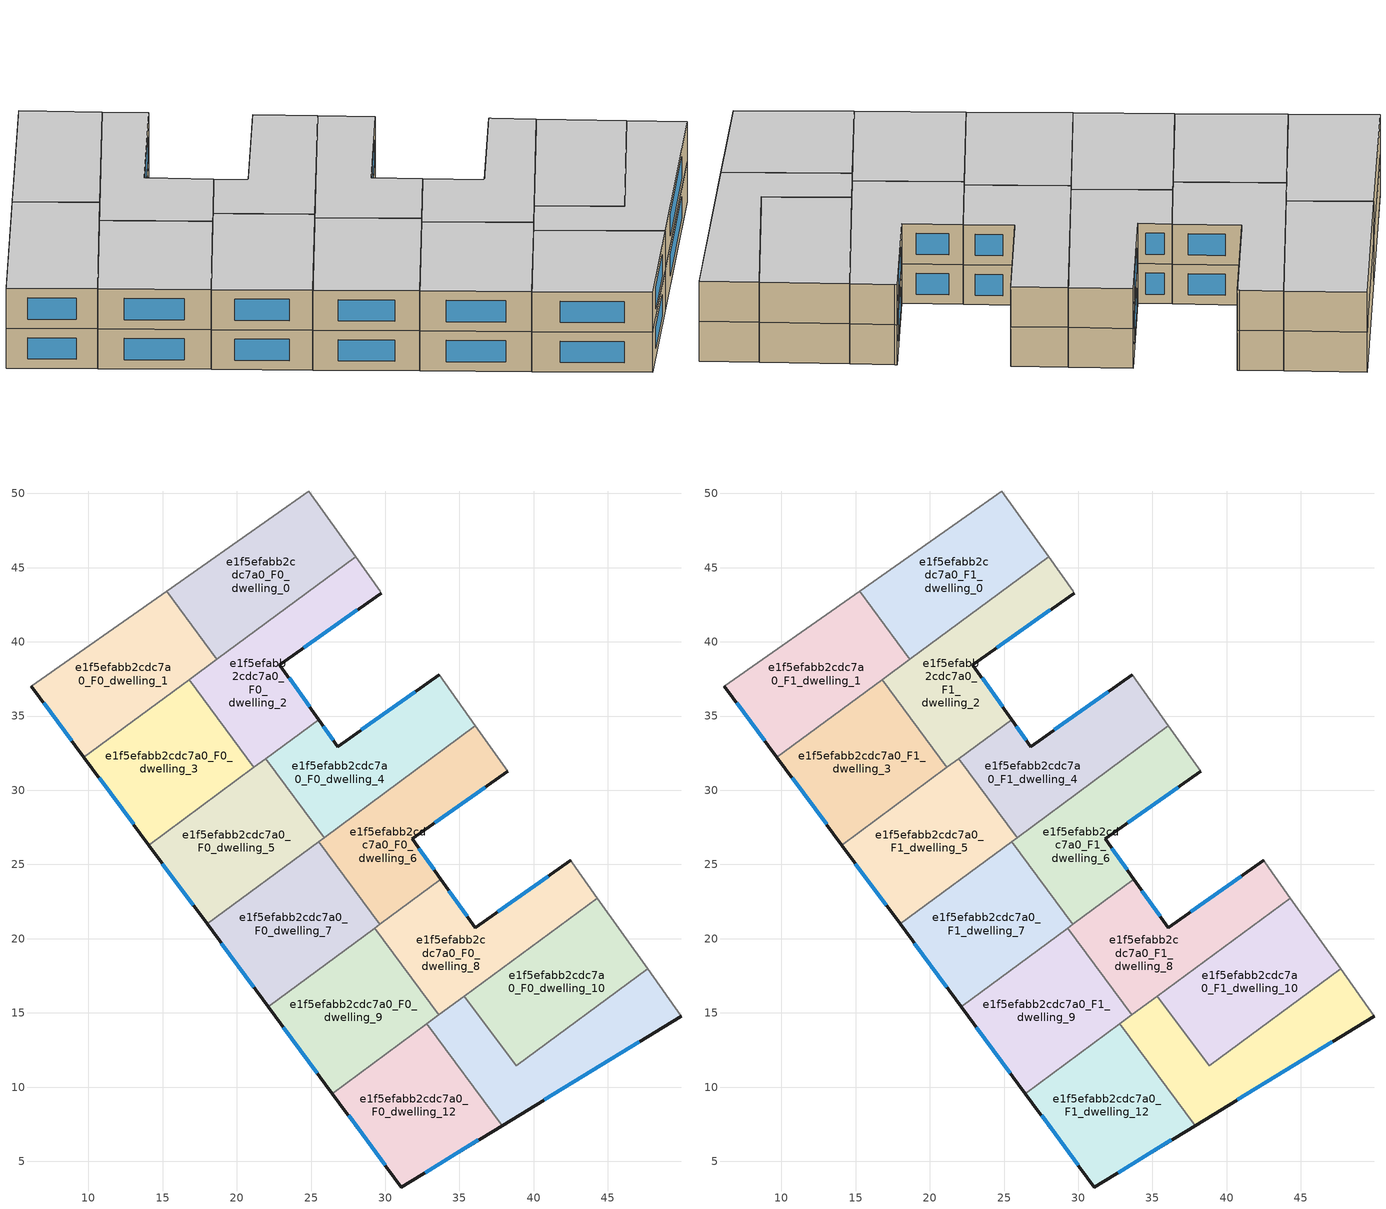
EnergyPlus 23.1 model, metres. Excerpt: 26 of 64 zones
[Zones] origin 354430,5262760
e1f5efabb2cdc7a0_F0_dwelling_0
 floor ground (EU_floor_Construction): 24.86,50.16 28,45.73 18.66,38.84 15.28,43.42 z0
 wall to e1f5efabb2cdc7a0_F0_dwelling_1 (EU_wall_Construction): 15.28,43.42 18.66,38.84 z0:3
 wall adiabatic (EU_wall_Construction): 28,45.73 24.86,50.16 15.28,43.42 z0:3
 wall to e1f5efabb2cdc7a0_F0_dwelling_2 (EU_wall_Construction): 18.66,38.84 28,45.73 z0:3
e1f5efabb2cdc7a0_F0_dwelling_1
 floor ground (EU_floor_Construction): 15.28,43.42 18.66,38.84 9.69,32.23 6.16,37.01 z0
 wall outside (EU_wall_Construction): 6.16,37.01 9.69,32.23 z0:3
 wall adiabatic (EU_wall_Construction): 15.28,43.42 6.16,37.01 z0:3
 wall to e1f5efabb2cdc7a0_F0_dwelling_3 (EU_wall_Construction): 9.69,32.23 16.78,37.46 z0:3
 wall to e1f5efabb2cdc7a0_F0_dwelling_2 (EU_wall_Construction): 16.78,37.46 18.66,38.84 z0:3
 window (EU_Window_Construction): 6.99,35.88 8.86,33.35 z0.7:2.3
e1f5efabb2cdc7a0_F0_dwelling_10
 floor ground (EU_floor_Construction): 44.28,22.74 47.67,17.96 38.81,11.42 35.33,16.14 z0
 wall to e1f5efabb2cdc7a0_F0_dwelling_11 (EU_wall_Construction): 35.33,16.14 38.81,11.42 47.67,17.96 z0:3
 wall adiabatic (EU_wall_Construction): 47.67,17.96 44.28,22.74 z0:3
 wall to e1f5efabb2cdc7a0_F0_dwelling_8 (EU_wall_Construction): 44.28,22.74 35.33,16.14 z0:3
e1f5efabb2cdc7a0_F0_dwelling_11
 floor ground (EU_floor_Construction): 47.67,17.96 49.93,14.77 37.87,7.41 32.81,14.28 35.33,16.14 38.81,11.42 z0
 wall outside (EU_wall_Construction): 37.87,7.41 49.93,14.77 z0:3
 wall adiabatic (EU_wall_Construction): 49.93,14.77 47.67,17.96 z0:3
 wall to e1f5efabb2cdc7a0_F0_dwelling_12 (EU_wall_Construction): 32.81,14.28 37.87,7.41 z0:3
 wall to e1f5efabb2cdc7a0_F0_dwelling_9 (EU_wall_Construction): 33.61,14.86 32.81,14.28 z0:3
 wall to e1f5efabb2cdc7a0_F0_dwelling_8 (EU_wall_Construction): 35.33,16.14 33.61,14.86 z0:3
 window (EU_Window_Construction): 40.7,9.14 47.1,13.04 z0.7:2.3
e1f5efabb2cdc7a0_F0_dwelling_12
 floor ground (EU_floor_Construction): 32.81,14.28 37.87,7.41 31.08,3.27 26.43,9.57 z0
 wall outside (EU_wall_Construction): 26.43,9.57 31.08,3.27 37.87,7.41 z0:3
 wall to e1f5efabb2cdc7a0_F0_dwelling_9 (EU_wall_Construction): 32.81,14.28 26.43,9.57 z0:3
 window (EU_Window_Construction): 32.68,4.24 36.28,6.44 / 27.52,8.09 29.99,4.75 z0.7:2.3
e1f5efabb2cdc7a0_F0_dwelling_2
 floor ground (EU_floor_Construction): 28,45.73 29.65,43.41 29.74,43.28 22.89,38.46 22.91,38.43 25.51,34.75 21.15,31.54 16.78,37.46 z0
 wall outside (EU_wall_Construction): 25.51,34.75 22.91,38.43 22.89,38.46 29.74,43.28 z0:3
 wall adiabatic (EU_wall_Construction): 29.74,43.28 29.65,43.41 28,45.73 z0:3
 wall to e1f5efabb2cdc7a0_F0_dwelling_3 (EU_wall_Construction): 16.78,37.46 21.15,31.54 z0:3
 wall to e1f5efabb2cdc7a0_F0_dwelling_4 (EU_wall_Construction): 21.96,32.13 25.51,34.75 z0:3
 wall to e1f5efabb2cdc7a0_F0_dwelling_5 (EU_wall_Construction): 21.15,31.54 21.96,32.13 z0:3
 window (EU_Window_Construction): 24.5,39.59 28.13,42.15 / 24.9,35.62 23.52,37.57 z0.7:2.3
e1f5efabb2cdc7a0_F0_dwelling_3
 floor ground (EU_floor_Construction): 16.78,37.46 21.15,31.54 14.06,26.31 9.69,32.23 z0
 wall outside (EU_wall_Construction): 9.69,32.23 14.06,26.31 z0:3
 wall to e1f5efabb2cdc7a0_F0_dwelling_5 (EU_wall_Construction): 14.06,26.31 21.15,31.54 z0:3
 window (EU_Window_Construction): 10.72,30.84 13.04,27.7 z0.7:2.3
e1f5efabb2cdc7a0_F0_dwelling_4
 floor ground (EU_floor_Construction): 33.64,37.77 36.07,34.33 25.88,26.81 21.96,32.13 25.51,34.75 26.79,32.95 z0
 wall outside (EU_wall_Construction): 33.64,37.77 26.79,32.95 25.51,34.75 z0:3
 wall adiabatic (EU_wall_Construction): 36.07,34.33 33.64,37.77 z0:3
 wall to e1f5efabb2cdc7a0_F0_dwelling_5 (EU_wall_Construction): 21.96,32.13 25.88,26.81 z0:3
 wall to e1f5efabb2cdc7a0_F0_dwelling_6 (EU_wall_Construction): 25.88,26.81 36.07,34.33 z0:3
 window (EU_Window_Construction): 32.03,36.64 28.4,34.08 / 26.49,33.37 25.81,34.33 z0.7:2.3
e1f5efabb2cdc7a0_F0_dwelling_5
 floor ground (EU_floor_Construction): 21.96,32.13 25.88,26.81 17.99,20.99 14.06,26.31 z0
 wall outside (EU_wall_Construction): 14.06,26.31 17.99,20.99 z0:3
 wall to e1f5efabb2cdc7a0_F0_dwelling_7 (EU_wall_Construction): 17.99,20.99 25.52,26.54 z0:3
 wall to e1f5efabb2cdc7a0_F0_dwelling_6 (EU_wall_Construction): 25.52,26.54 25.88,26.81 z0:3
 window (EU_Window_Construction): 14.99,25.06 17.07,22.24 z0.7:2.3
e1f5efabb2cdc7a0_F0_dwelling_6
 floor ground (EU_floor_Construction): 36.07,34.33 38.25,31.27 31.81,26.74 33.75,24 29.63,20.96 25.52,26.54 z0
 wall outside (EU_wall_Construction): 33.75,24 31.81,26.74 38.25,31.27 z0:3
 wall to e1f5efabb2cdc7a0_F0_dwelling_7 (EU_wall_Construction): 25.52,26.54 29.63,20.96 z0:3
 wall adiabatic (EU_wall_Construction): 38.25,31.27 36.07,34.33 z0:3
 wall to e1f5efabb2cdc7a0_F0_dwelling_8 (EU_wall_Construction): 29.63,20.96 33.75,24 z0:3
 window (EU_Window_Construction): 33.32,27.8 36.73,30.21 / 33.29,24.64 32.27,26.1 z0.7:2.3
e1f5efabb2cdc7a0_F0_dwelling_7
 floor ground (EU_floor_Construction): 25.52,26.54 29.63,20.96 22.11,15.41 17.99,20.99 z0
 wall outside (EU_wall_Construction): 17.99,20.99 22.11,15.41 z0:3
 wall to e1f5efabb2cdc7a0_F0_dwelling_9 (EU_wall_Construction): 22.11,15.41 29.29,20.71 z0:3
 wall to e1f5efabb2cdc7a0_F0_dwelling_8 (EU_wall_Construction): 29.29,20.71 29.63,20.96 z0:3
 window (EU_Window_Construction): 18.96,19.68 21.14,16.72 z0.7:2.3
e1f5efabb2cdc7a0_F0_dwelling_8
 floor ground (EU_floor_Construction): 42.6,25.12 44.28,22.74 33.61,14.86 29.29,20.71 33.75,24 36.06,20.74 42.49,25.27 z0
 wall outside (EU_wall_Construction): 42.49,25.27 36.06,20.74 33.75,24 z0:3
 wall adiabatic (EU_wall_Construction): 44.28,22.74 42.6,25.12 42.49,25.27 z0:3
 wall to e1f5efabb2cdc7a0_F0_dwelling_9 (EU_wall_Construction): 29.29,20.71 33.61,14.86 z0:3
 window (EU_Window_Construction): 40.98,24.21 37.57,21.8 / 35.52,21.5 34.29,23.23 z0.7:2.3
e1f5efabb2cdc7a0_F0_dwelling_9
 floor ground (EU_floor_Construction): 29.29,20.71 33.61,14.86 26.43,9.57 22.11,15.41 z0
 wall outside (EU_wall_Construction): 22.11,15.41 26.43,9.57 z0:3
 window (EU_Window_Construction): 23.13,14.04 25.42,10.94 z0.7:2.3
e1f5efabb2cdc7a0_F1_dwelling_0
 floor to e1f5efabb2cdc7a0_F0_dwelling_0 (EU_floor_Construction): 24.86,50.16 28,45.73 18.66,38.84 15.28,43.42 z3
 wall to e1f5efabb2cdc7a0_F1_dwelling_1 (EU_wall_Construction): 15.28,43.42 18.66,38.84 z3:6
 wall adiabatic (EU_wall_Construction): 28,45.73 24.86,50.16 15.28,43.42 z3:6
 wall to e1f5efabb2cdc7a0_F1_dwelling_2 (EU_wall_Construction): 18.66,38.84 28,45.73 z3:6
 ceiling to e1f5efabb2cdc7a0_F2_dwelling_0 (EU_floor_Construction): 28,45.73 24.86,50.16 15.28,43.42 18.66,38.84 z6
e1f5efabb2cdc7a0_F1_dwelling_1
 floor to e1f5efabb2cdc7a0_F0_dwelling_1 (EU_floor_Construction): 15.28,43.42 18.66,38.84 9.69,32.23 6.16,37.01 z3
 wall outside (EU_wall_Construction): 6.16,37.01 9.69,32.23 z3:6
 wall adiabatic (EU_wall_Construction): 15.28,43.42 6.16,37.01 z3:6
 wall to e1f5efabb2cdc7a0_F1_dwelling_3 (EU_wall_Construction): 9.69,32.23 16.78,37.46 z3:6
 wall to e1f5efabb2cdc7a0_F1_dwelling_2 (EU_wall_Construction): 16.78,37.46 18.66,38.84 z3:6
 window (EU_Window_Construction): 6.99,35.88 8.86,33.35 z3.7:5.3
 ceiling to e1f5efabb2cdc7a0_F2_dwelling_1 (EU_floor_Construction): 18.66,38.84 15.28,43.42 6.16,37.01 9.69,32.23 z6
e1f5efabb2cdc7a0_F1_dwelling_10
 floor to e1f5efabb2cdc7a0_F0_dwelling_10 (EU_floor_Construction): 44.28,22.74 47.67,17.96 38.81,11.42 35.33,16.14 z3
 wall to e1f5efabb2cdc7a0_F1_dwelling_11 (EU_wall_Construction): 35.33,16.14 38.81,11.42 47.67,17.96 z3:6
 wall adiabatic (EU_wall_Construction): 47.67,17.96 44.28,22.74 z3:6
 wall to e1f5efabb2cdc7a0_F1_dwelling_8 (EU_wall_Construction): 44.28,22.74 35.33,16.14 z3:6
 ceiling to e1f5efabb2cdc7a0_F2_dwelling_10 (EU_floor_Construction): 47.67,17.96 44.28,22.74 35.33,16.14 38.81,11.42 z6
e1f5efabb2cdc7a0_F1_dwelling_11
 floor to e1f5efabb2cdc7a0_F0_dwelling_11 (EU_floor_Construction): 47.67,17.96 49.93,14.77 37.87,7.41 32.81,14.28 35.33,16.14 38.81,11.42 z3
 wall outside (EU_wall_Construction): 37.87,7.41 49.93,14.77 z3:6
 wall adiabatic (EU_wall_Construction): 49.93,14.77 47.67,17.96 z3:6
 wall to e1f5efabb2cdc7a0_F1_dwelling_12 (EU_wall_Construction): 32.81,14.28 37.87,7.41 z3:6
 wall to e1f5efabb2cdc7a0_F1_dwelling_9 (EU_wall_Construction): 33.61,14.86 32.81,14.28 z3:6
 wall to e1f5efabb2cdc7a0_F1_dwelling_8 (EU_wall_Construction): 35.33,16.14 33.61,14.86 z3:6
 window (EU_Window_Construction): 40.7,9.14 47.1,13.04 z3.7:5.3
 ceiling to e1f5efabb2cdc7a0_F2_dwelling_11 (EU_floor_Construction): 49.93,14.77 47.67,17.96 38.81,11.42 35.33,16.14 32.81,14.28 37.87,7.41 z6
e1f5efabb2cdc7a0_F1_dwelling_12
 floor to e1f5efabb2cdc7a0_F0_dwelling_12 (EU_floor_Construction): 32.81,14.28 37.87,7.41 31.08,3.27 26.43,9.57 z3
 wall outside (EU_wall_Construction): 26.43,9.57 31.08,3.27 37.87,7.41 z3:6
 wall to e1f5efabb2cdc7a0_F1_dwelling_9 (EU_wall_Construction): 32.81,14.28 26.43,9.57 z3:6
 window (EU_Window_Construction): 32.68,4.24 36.28,6.44 / 27.52,8.09 29.99,4.75 z3.7:5.3
 ceiling to e1f5efabb2cdc7a0_F2_dwelling_12 (EU_floor_Construction): 37.87,7.41 32.81,14.28 26.43,9.57 31.08,3.27 z6
e1f5efabb2cdc7a0_F1_dwelling_2
 floor to e1f5efabb2cdc7a0_F0_dwelling_2 (EU_floor_Construction): 28,45.73 29.65,43.41 29.74,43.28 22.89,38.46 22.91,38.43 25.51,34.75 21.15,31.54 16.78,37.46 z3
 wall outside (EU_wall_Construction): 25.51,34.75 22.91,38.43 22.89,38.46 29.74,43.28 z3:6
 wall adiabatic (EU_wall_Construction): 29.74,43.28 29.65,43.41 28,45.73 z3:6
 wall to e1f5efabb2cdc7a0_F1_dwelling_3 (EU_wall_Construction): 16.78,37.46 21.15,31.54 z3:6
 wall to e1f5efabb2cdc7a0_F1_dwelling_4 (EU_wall_Construction): 21.96,32.13 25.51,34.75 z3:6
 wall to e1f5efabb2cdc7a0_F1_dwelling_5 (EU_wall_Construction): 21.15,31.54 21.96,32.13 z3:6
 window (EU_Window_Construction): 24.5,39.59 28.13,42.15 / 24.9,35.62 23.52,37.57 z3.7:5.3
 ceiling to e1f5efabb2cdc7a0_F2_dwelling_2 (EU_floor_Construction): 25.51,34.75 22.91,38.43 22.89,38.46 29.74,43.28 29.65,43.41 28,45.73 16.78,37.46 21.15,31.54 z6
e1f5efabb2cdc7a0_F1_dwelling_3
 floor to e1f5efabb2cdc7a0_F0_dwelling_3 (EU_floor_Construction): 16.78,37.46 21.15,31.54 14.06,26.31 9.69,32.23 z3
 wall outside (EU_wall_Construction): 9.69,32.23 14.06,26.31 z3:6
 wall to e1f5efabb2cdc7a0_F1_dwelling_5 (EU_wall_Construction): 14.06,26.31 21.15,31.54 z3:6
 window (EU_Window_Construction): 10.72,30.84 13.04,27.7 z3.7:5.3
 ceiling to e1f5efabb2cdc7a0_F2_dwelling_3 (EU_floor_Construction): 21.15,31.54 16.78,37.46 9.69,32.23 14.06,26.31 z6
e1f5efabb2cdc7a0_F1_dwelling_4
 floor to e1f5efabb2cdc7a0_F0_dwelling_4 (EU_floor_Construction): 33.64,37.77 36.07,34.33 25.88,26.81 21.96,32.13 25.51,34.75 26.79,32.95 z3
 wall outside (EU_wall_Construction): 33.64,37.77 26.79,32.95 25.51,34.75 z3:6
 wall adiabatic (EU_wall_Construction): 36.07,34.33 33.64,37.77 z3:6
 wall to e1f5efabb2cdc7a0_F1_dwelling_5 (EU_wall_Construction): 21.96,32.13 25.88,26.81 z3:6
 wall to e1f5efabb2cdc7a0_F1_dwelling_6 (EU_wall_Construction): 25.88,26.81 36.07,34.33 z3:6
 window (EU_Window_Construction): 32.03,36.64 28.4,34.08 / 26.49,33.37 25.81,34.33 z3.7:5.3
 ceiling to e1f5efabb2cdc7a0_F2_dwelling_4 (EU_floor_Construction): 36.07,34.33 33.64,37.77 26.79,32.95 25.51,34.75 21.96,32.13 25.88,26.81 z6
e1f5efabb2cdc7a0_F1_dwelling_5
 floor to e1f5efabb2cdc7a0_F0_dwelling_5 (EU_floor_Construction): 21.96,32.13 25.88,26.81 17.99,20.99 14.06,26.31 z3
 wall outside (EU_wall_Construction): 14.06,26.31 17.99,20.99 z3:6
 wall to e1f5efabb2cdc7a0_F1_dwelling_7 (EU_wall_Construction): 17.99,20.99 25.52,26.54 z3:6
 wall to e1f5efabb2cdc7a0_F1_dwelling_6 (EU_wall_Construction): 25.52,26.54 25.88,26.81 z3:6
 window (EU_Window_Construction): 14.99,25.06 17.07,22.24 z3.7:5.3
 ceiling to e1f5efabb2cdc7a0_F2_dwelling_5 (EU_floor_Construction): 25.88,26.81 21.96,32.13 14.06,26.31 17.99,20.99 z6
e1f5efabb2cdc7a0_F1_dwelling_6
 floor to e1f5efabb2cdc7a0_F0_dwelling_6 (EU_floor_Construction): 36.07,34.33 38.25,31.27 31.81,26.74 33.75,24 29.63,20.96 25.52,26.54 z3
 wall outside (EU_wall_Construction): 33.75,24 31.81,26.74 38.25,31.27 z3:6
 wall to e1f5efabb2cdc7a0_F1_dwelling_7 (EU_wall_Construction): 25.52,26.54 29.63,20.96 z3:6
 wall adiabatic (EU_wall_Construction): 38.25,31.27 36.07,34.33 z3:6
 wall to e1f5efabb2cdc7a0_F1_dwelling_8 (EU_wall_Construction): 29.63,20.96 33.75,24 z3:6
 window (EU_Window_Construction): 33.32,27.8 36.73,30.21 / 33.29,24.64 32.27,26.1 z3.7:5.3
 ceiling to e1f5efabb2cdc7a0_F2_dwelling_6 (EU_floor_Construction): 33.75,24 31.81,26.74 38.25,31.27 36.07,34.33 25.52,26.54 29.63,20.96 z6
e1f5efabb2cdc7a0_F1_dwelling_7
 floor to e1f5efabb2cdc7a0_F0_dwelling_7 (EU_floor_Construction): 25.52,26.54 29.63,20.96 22.11,15.41 17.99,20.99 z3
 wall outside (EU_wall_Construction): 17.99,20.99 22.11,15.41 z3:6
 wall to e1f5efabb2cdc7a0_F1_dwelling_9 (EU_wall_Construction): 22.11,15.41 29.29,20.71 z3:6
 wall to e1f5efabb2cdc7a0_F1_dwelling_8 (EU_wall_Construction): 29.29,20.71 29.63,20.96 z3:6
 window (EU_Window_Construction): 18.96,19.68 21.14,16.72 z3.7:5.3
 ceiling to e1f5efabb2cdc7a0_F2_dwelling_7 (EU_floor_Construction): 29.63,20.96 25.52,26.54 17.99,20.99 22.11,15.41 z6
e1f5efabb2cdc7a0_F1_dwelling_8
 floor to e1f5efabb2cdc7a0_F0_dwelling_8 (EU_floor_Construction): 42.6,25.12 44.28,22.74 33.61,14.86 29.29,20.71 33.75,24 36.06,20.74 42.49,25.27 z3
 wall outside (EU_wall_Construction): 42.49,25.27 36.06,20.74 33.75,24 z3:6
 wall adiabatic (EU_wall_Construction): 44.28,22.74 42.6,25.12 42.49,25.27 z3:6
 wall to e1f5efabb2cdc7a0_F1_dwelling_9 (EU_wall_Construction): 29.29,20.71 33.61,14.86 z3:6
 window (EU_Window_Construction): 40.98,24.21 37.57,21.8 / 35.52,21.5 34.29,23.23 z3.7:5.3
 ceiling to e1f5efabb2cdc7a0_F2_dwelling_8 (EU_floor_Construction): 44.28,22.74 42.6,25.12 42.49,25.27 36.06,20.74 33.75,24 29.29,20.71 33.61,14.86 z6
e1f5efabb2cdc7a0_F1_dwelling_9
 floor to e1f5efabb2cdc7a0_F0_dwelling_9 (EU_floor_Construction): 29.29,20.71 33.61,14.86 26.43,9.57 22.11,15.41 z3
 wall outside (EU_wall_Construction): 22.11,15.41 26.43,9.57 z3:6
 window (EU_Window_Construction): 23.13,14.04 25.42,10.94 z3.7:5.3
 ceiling to e1f5efabb2cdc7a0_F2_dwelling_9 (EU_floor_Construction): 33.61,14.86 29.29,20.71 22.11,15.41 26.43,9.57 z6
[Building]
EU S2 Campaign: North Axis=0; Terrain=City; Solar Distribution=FullExterior
[Site:Location]
Budapest.Ferenc.Liszt.Intl.AP: Latitude=47.437; Longitude=19.256; Time Zone=1; Elevation=185
[SizingPeriod:WeatherFileDays]
AnnualSizingPeriod: Begin Month=1; Begin Day of Month=1; End Month=12; End Day of Month=31; Day of Week for Start Day=Monday; Use Weather File Daylight Saving Period=No; Use Weather File Rain and Snow Indicators=No
[MATERIAL]
EU_InternalMass_Material: Roughness=MediumRough; Thickness=0.1; Conductivity=1; Density=1800; Specific Heat=900; Thermal Absorptance=0.9; Solar Absorptance=0.7; Visible Absorptance=0.7
[MATERIAL:NOMASS] Roughness=MediumRough; Thermal Absorptance=0.9; Solar Absorptance=0.7; Visible Absorptance=0.7
Name | Thermal Resistance
EU_wall_NoMass | 0.832559
EU_floor_NoMass | 0.872794
[WINDOWMATERIAL:SIMPLEGLAZINGSYSTEM]
EU_Window_SimpleGlazing: UFactor=2.79869; Solar Heat Gain Coefficient=0.75; Visible Transmittance=0.75
[CONSTRUCTION]
EU_wall_Construction: EU_wall_NoMass
EU_floor_Construction: EU_floor_NoMass
EU_Window_Construction: EU_Window_SimpleGlazing
EU_InternalMass_Construction: EU_InternalMass_Material
[ZONE] Type=1; Multiplier=1; Ceiling Height=autocalculate; Floor Area=autocalculate; Part of Total Floor Area=Yes
Name | Volume
e1f5efabb2cdc7a0_F0_dwelling_0; e1f5efabb2cdc7a0_F1_dwelling_0 | 194.473
e1f5efabb2cdc7a0_F0_dwelling_1; e1f5efabb2cdc7a0_F1_dwelling_1 | 194.469
e1f5efabb2cdc7a0_F0_dwelling_10; e1f5efabb2cdc7a0_F1_dwelling_10; e1f5efabb2cdc7a0_F0_dwelling_7; e1f5efabb2cdc7a0_F1_dwelling_7 | 194.443
e1f5efabb2cdc7a0_F0_dwelling_11; e1f5efabb2cdc7a0_F1_dwelling_11 | 194.451
e1f5efabb2cdc7a0_F0_dwelling_12; e1f5efabb2cdc7a0_F1_dwelling_12 | 194.461
e1f5efabb2cdc7a0_F0_dwelling_2; e1f5efabb2cdc7a0_F1_dwelling_2 | 194.459
e1f5efabb2cdc7a0_F0_dwelling_3; e1f5efabb2cdc7a0_F1_dwelling_3 | 194.437
e1f5efabb2cdc7a0_F0_dwelling_4; e1f5efabb2cdc7a0_F1_dwelling_4 | 194.454
e1f5efabb2cdc7a0_F0_dwelling_5; e1f5efabb2cdc7a0_F1_dwelling_5 | 194.465
e1f5efabb2cdc7a0_F0_dwelling_6; e1f5efabb2cdc7a0_F1_dwelling_6; e1f5efabb2cdc7a0_F0_dwelling_8; e1f5efabb2cdc7a0_F1_dwelling_8 | 194.458
e1f5efabb2cdc7a0_F0_dwelling_9; e1f5efabb2cdc7a0_F1_dwelling_9 | 194.463
[INTERNALMASS] Construction=EU_InternalMass_Construction
Name | Zone or ZoneList | Surface Area
e1f5efabb2cdc7a0_F0_dwelling_0_EU_InternalMass | e1f5efabb2cdc7a0_F0_dwelling_0 | 64.8236
e1f5efabb2cdc7a0_F0_dwelling_1_EU_InternalMass | e1f5efabb2cdc7a0_F0_dwelling_1 | 64.8225
e1f5efabb2cdc7a0_F0_dwelling_2_EU_InternalMass | e1f5efabb2cdc7a0_F0_dwelling_2 | 64.8193
e1f5efabb2cdc7a0_F0_dwelling_3_EU_InternalMass | e1f5efabb2cdc7a0_F0_dwelling_3 | 64.8132
e1f5efabb2cdc7a0_F0_dwelling_4_EU_InternalMass | e1f5efabb2cdc7a0_F0_dwelling_4 | 64.8171
e1f5efabb2cdc7a0_F0_dwelling_5_EU_InternalMass | e1f5efabb2cdc7a0_F0_dwelling_5 | 64.8225
e1f5efabb2cdc7a0_F0_dwelling_6_EU_InternalMass | e1f5efabb2cdc7a0_F0_dwelling_6 | 64.8199
e1f5efabb2cdc7a0_F0_dwelling_7_EU_InternalMass | e1f5efabb2cdc7a0_F0_dwelling_7 | 64.8146
e1f5efabb2cdc7a0_F0_dwelling_8_EU_InternalMass | e1f5efabb2cdc7a0_F0_dwelling_8 | 64.8194
e1f5efabb2cdc7a0_F0_dwelling_9_EU_InternalMass | e1f5efabb2cdc7a0_F0_dwelling_9 | 64.8203
e1f5efabb2cdc7a0_F0_dwelling_10_EU_InternalMass | e1f5efabb2cdc7a0_F0_dwelling_10 | 64.8161
e1f5efabb2cdc7a0_F0_dwelling_11_EU_InternalMass | e1f5efabb2cdc7a0_F0_dwelling_11 | 64.8168
e1f5efabb2cdc7a0_F0_dwelling_12_EU_InternalMass | e1f5efabb2cdc7a0_F0_dwelling_12 | 64.8212
e1f5efabb2cdc7a0_F1_dwelling_0_EU_InternalMass | e1f5efabb2cdc7a0_F1_dwelling_0 | 64.8236
e1f5efabb2cdc7a0_F1_dwelling_1_EU_InternalMass | e1f5efabb2cdc7a0_F1_dwelling_1 | 64.8225
e1f5efabb2cdc7a0_F1_dwelling_2_EU_InternalMass | e1f5efabb2cdc7a0_F1_dwelling_2 | 64.8193
e1f5efabb2cdc7a0_F1_dwelling_3_EU_InternalMass | e1f5efabb2cdc7a0_F1_dwelling_3 | 64.8132
e1f5efabb2cdc7a0_F1_dwelling_4_EU_InternalMass | e1f5efabb2cdc7a0_F1_dwelling_4 | 64.8171
e1f5efabb2cdc7a0_F1_dwelling_5_EU_InternalMass | e1f5efabb2cdc7a0_F1_dwelling_5 | 64.8225
e1f5efabb2cdc7a0_F1_dwelling_6_EU_InternalMass | e1f5efabb2cdc7a0_F1_dwelling_6 | 64.8199
e1f5efabb2cdc7a0_F1_dwelling_7_EU_InternalMass | e1f5efabb2cdc7a0_F1_dwelling_7 | 64.8146
e1f5efabb2cdc7a0_F1_dwelling_8_EU_InternalMass | e1f5efabb2cdc7a0_F1_dwelling_8 | 64.8194
e1f5efabb2cdc7a0_F1_dwelling_9_EU_InternalMass | e1f5efabb2cdc7a0_F1_dwelling_9 | 64.8203
e1f5efabb2cdc7a0_F1_dwelling_10_EU_InternalMass | e1f5efabb2cdc7a0_F1_dwelling_10 | 64.8161
e1f5efabb2cdc7a0_F1_dwelling_11_EU_InternalMass | e1f5efabb2cdc7a0_F1_dwelling_11 | 64.8168
e1f5efabb2cdc7a0_F1_dwelling_12_EU_InternalMass | e1f5efabb2cdc7a0_F1_dwelling_12 | 64.8212
[OTHEREQUIPMENT] Fuel Type=Electricity; Design Level Calculation Method=Watts/Area; Power per Zone Floor Area=1; Fraction Latent=0; Fraction Radiant=0; Fraction Lost=0; Carbon Dioxide Generation Rate=0; EndUse Subcategory=EU_Step8_InternalGains
Name | Zone or ZoneList or Space or SpaceList | Schedule
EU_Step8_InternalGain_e1f5efabb2cdc7a0_F0_dwelling_0_f000 | e1f5efabb2cdc7a0_F0_dwelling_0 | EU_Step8_GainSchedule_e1f5efabb2cdc7a0_F0_dwelling_0_f000
EU_Step8_InternalGain_e1f5efabb2cdc7a0_F0_dwelling_1_f000 | e1f5efabb2cdc7a0_F0_dwelling_1 | EU_Step8_GainSchedule_e1f5efabb2cdc7a0_F0_dwelling_1_f000
EU_Step8_InternalGain_e1f5efabb2cdc7a0_F0_dwelling_2_f000 | e1f5efabb2cdc7a0_F0_dwelling_2 | EU_Step8_GainSchedule_e1f5efabb2cdc7a0_F0_dwelling_2_f000
EU_Step8_InternalGain_e1f5efabb2cdc7a0_F0_dwelling_3_f000 | e1f5efabb2cdc7a0_F0_dwelling_3 | EU_Step8_GainSchedule_e1f5efabb2cdc7a0_F0_dwelling_3_f000
EU_Step8_InternalGain_e1f5efabb2cdc7a0_F0_dwelling_4_f000 | e1f5efabb2cdc7a0_F0_dwelling_4 | EU_Step8_GainSchedule_e1f5efabb2cdc7a0_F0_dwelling_4_f000
EU_Step8_InternalGain_e1f5efabb2cdc7a0_F0_dwelling_5_f000 | e1f5efabb2cdc7a0_F0_dwelling_5 | EU_Step8_GainSchedule_e1f5efabb2cdc7a0_F0_dwelling_5_f000
EU_Step8_InternalGain_e1f5efabb2cdc7a0_F0_dwelling_6_f000 | e1f5efabb2cdc7a0_F0_dwelling_6 | EU_Step8_GainSchedule_e1f5efabb2cdc7a0_F0_dwelling_6_f000
EU_Step8_InternalGain_e1f5efabb2cdc7a0_F0_dwelling_7_f000 | e1f5efabb2cdc7a0_F0_dwelling_7 | EU_Step8_GainSchedule_e1f5efabb2cdc7a0_F0_dwelling_7_f000
EU_Step8_InternalGain_e1f5efabb2cdc7a0_F0_dwelling_8_f000 | e1f5efabb2cdc7a0_F0_dwelling_8 | EU_Step8_GainSchedule_e1f5efabb2cdc7a0_F0_dwelling_8_f000
EU_Step8_InternalGain_e1f5efabb2cdc7a0_F0_dwelling_9_f000 | e1f5efabb2cdc7a0_F0_dwelling_9 | EU_Step8_GainSchedule_e1f5efabb2cdc7a0_F0_dwelling_9_f000
EU_Step8_InternalGain_e1f5efabb2cdc7a0_F0_dwelling_10_f000 | e1f5efabb2cdc7a0_F0_dwelling_10 | EU_Step8_GainSchedule_e1f5efabb2cdc7a0_F0_dwelling_10_f000
EU_Step8_InternalGain_e1f5efabb2cdc7a0_F0_dwelling_11_f000 | e1f5efabb2cdc7a0_F0_dwelling_11 | EU_Step8_GainSchedule_e1f5efabb2cdc7a0_F0_dwelling_11_f000
EU_Step8_InternalGain_e1f5efabb2cdc7a0_F0_dwelling_12_f000 | e1f5efabb2cdc7a0_F0_dwelling_12 | EU_Step8_GainSchedule_e1f5efabb2cdc7a0_F0_dwelling_12_f000
EU_Step8_InternalGain_e1f5efabb2cdc7a0_F1_dwelling_0_f000 | e1f5efabb2cdc7a0_F1_dwelling_0 | EU_Step8_GainSchedule_e1f5efabb2cdc7a0_F1_dwelling_0_f000
EU_Step8_InternalGain_e1f5efabb2cdc7a0_F1_dwelling_1_f000 | e1f5efabb2cdc7a0_F1_dwelling_1 | EU_Step8_GainSchedule_e1f5efabb2cdc7a0_F1_dwelling_1_f000
EU_Step8_InternalGain_e1f5efabb2cdc7a0_F1_dwelling_2_f000 | e1f5efabb2cdc7a0_F1_dwelling_2 | EU_Step8_GainSchedule_e1f5efabb2cdc7a0_F1_dwelling_2_f000
EU_Step8_InternalGain_e1f5efabb2cdc7a0_F1_dwelling_3_f000 | e1f5efabb2cdc7a0_F1_dwelling_3 | EU_Step8_GainSchedule_e1f5efabb2cdc7a0_F1_dwelling_3_f000
EU_Step8_InternalGain_e1f5efabb2cdc7a0_F1_dwelling_4_f000 | e1f5efabb2cdc7a0_F1_dwelling_4 | EU_Step8_GainSchedule_e1f5efabb2cdc7a0_F1_dwelling_4_f000
EU_Step8_InternalGain_e1f5efabb2cdc7a0_F1_dwelling_5_f000 | e1f5efabb2cdc7a0_F1_dwelling_5 | EU_Step8_GainSchedule_e1f5efabb2cdc7a0_F1_dwelling_5_f000
EU_Step8_InternalGain_e1f5efabb2cdc7a0_F1_dwelling_6_f000 | e1f5efabb2cdc7a0_F1_dwelling_6 | EU_Step8_GainSchedule_e1f5efabb2cdc7a0_F1_dwelling_6_f000
EU_Step8_InternalGain_e1f5efabb2cdc7a0_F1_dwelling_7_f000 | e1f5efabb2cdc7a0_F1_dwelling_7 | EU_Step8_GainSchedule_e1f5efabb2cdc7a0_F1_dwelling_7_f000
EU_Step8_InternalGain_e1f5efabb2cdc7a0_F1_dwelling_8_f000 | e1f5efabb2cdc7a0_F1_dwelling_8 | EU_Step8_GainSchedule_e1f5efabb2cdc7a0_F1_dwelling_8_f000
EU_Step8_InternalGain_e1f5efabb2cdc7a0_F1_dwelling_9_f000 | e1f5efabb2cdc7a0_F1_dwelling_9 | EU_Step8_GainSchedule_e1f5efabb2cdc7a0_F1_dwelling_9_f000
EU_Step8_InternalGain_e1f5efabb2cdc7a0_F1_dwelling_10_f000 | e1f5efabb2cdc7a0_F1_dwelling_10 | EU_Step8_GainSchedule_e1f5efabb2cdc7a0_F1_dwelling_10_f000
EU_Step8_InternalGain_e1f5efabb2cdc7a0_F1_dwelling_11_f000 | e1f5efabb2cdc7a0_F1_dwelling_11 | EU_Step8_GainSchedule_e1f5efabb2cdc7a0_F1_dwelling_11_f000
EU_Step8_InternalGain_e1f5efabb2cdc7a0_F1_dwelling_12_f000 | e1f5efabb2cdc7a0_F1_dwelling_12 | EU_Step8_GainSchedule_e1f5efabb2cdc7a0_F1_dwelling_12_f000
[ZONEVENTILATION:DESIGNFLOWRATE] Schedule=EU_AlwaysOn; Design Flow Rate Calculation Method=AirChanges/Hour; Air Changes per Hour=0.475469; Ventilation Type=Natural; Fan Pressure Rise=0; Fan Total Efficiency=1; Constant Term Coefficient=1; Temperature Term Coefficient=0; Velocity Term Coefficient=0; Velocity Squared Term Coefficient=0; Minimum Indoor Temperature=-100; Maximum Indoor Temperature=100; Delta Temperature=-100; Minimum Outdoor Temperature=-100; Maximum Outdoor Temperature=100; Maximum Wind Speed=40
Name | Zone or ZoneList or Space or SpaceList
EU_ConstantAir_e1f5efabb2cdc7a0_F0_dwelling_0 | e1f5efabb2cdc7a0_F0_dwelling_0
EU_ConstantAir_e1f5efabb2cdc7a0_F0_dwelling_1 | e1f5efabb2cdc7a0_F0_dwelling_1
EU_ConstantAir_e1f5efabb2cdc7a0_F0_dwelling_2 | e1f5efabb2cdc7a0_F0_dwelling_2
EU_ConstantAir_e1f5efabb2cdc7a0_F0_dwelling_3 | e1f5efabb2cdc7a0_F0_dwelling_3
EU_ConstantAir_e1f5efabb2cdc7a0_F0_dwelling_4 | e1f5efabb2cdc7a0_F0_dwelling_4
EU_ConstantAir_e1f5efabb2cdc7a0_F0_dwelling_5 | e1f5efabb2cdc7a0_F0_dwelling_5
EU_ConstantAir_e1f5efabb2cdc7a0_F0_dwelling_6 | e1f5efabb2cdc7a0_F0_dwelling_6
EU_ConstantAir_e1f5efabb2cdc7a0_F0_dwelling_7 | e1f5efabb2cdc7a0_F0_dwelling_7
EU_ConstantAir_e1f5efabb2cdc7a0_F0_dwelling_8 | e1f5efabb2cdc7a0_F0_dwelling_8
EU_ConstantAir_e1f5efabb2cdc7a0_F0_dwelling_9 | e1f5efabb2cdc7a0_F0_dwelling_9
EU_ConstantAir_e1f5efabb2cdc7a0_F0_dwelling_10 | e1f5efabb2cdc7a0_F0_dwelling_10
EU_ConstantAir_e1f5efabb2cdc7a0_F0_dwelling_11 | e1f5efabb2cdc7a0_F0_dwelling_11
EU_ConstantAir_e1f5efabb2cdc7a0_F0_dwelling_12 | e1f5efabb2cdc7a0_F0_dwelling_12
EU_ConstantAir_e1f5efabb2cdc7a0_F1_dwelling_0 | e1f5efabb2cdc7a0_F1_dwelling_0
EU_ConstantAir_e1f5efabb2cdc7a0_F1_dwelling_1 | e1f5efabb2cdc7a0_F1_dwelling_1
EU_ConstantAir_e1f5efabb2cdc7a0_F1_dwelling_2 | e1f5efabb2cdc7a0_F1_dwelling_2
EU_ConstantAir_e1f5efabb2cdc7a0_F1_dwelling_3 | e1f5efabb2cdc7a0_F1_dwelling_3
EU_ConstantAir_e1f5efabb2cdc7a0_F1_dwelling_4 | e1f5efabb2cdc7a0_F1_dwelling_4
EU_ConstantAir_e1f5efabb2cdc7a0_F1_dwelling_5 | e1f5efabb2cdc7a0_F1_dwelling_5
EU_ConstantAir_e1f5efabb2cdc7a0_F1_dwelling_6 | e1f5efabb2cdc7a0_F1_dwelling_6
EU_ConstantAir_e1f5efabb2cdc7a0_F1_dwelling_7 | e1f5efabb2cdc7a0_F1_dwelling_7
EU_ConstantAir_e1f5efabb2cdc7a0_F1_dwelling_8 | e1f5efabb2cdc7a0_F1_dwelling_8
EU_ConstantAir_e1f5efabb2cdc7a0_F1_dwelling_9 | e1f5efabb2cdc7a0_F1_dwelling_9
EU_ConstantAir_e1f5efabb2cdc7a0_F1_dwelling_10 | e1f5efabb2cdc7a0_F1_dwelling_10
EU_ConstantAir_e1f5efabb2cdc7a0_F1_dwelling_11 | e1f5efabb2cdc7a0_F1_dwelling_11
EU_ConstantAir_e1f5efabb2cdc7a0_F1_dwelling_12 | e1f5efabb2cdc7a0_F1_dwelling_12
[HVACTEMPLATE:THERMOSTAT] Constant Heating Setpoint=20; Constant Cooling Setpoint=50
EU_HeatOnly_e1f5efabb2cdc7a0_F0_dwelling_0; EU_HeatOnly_e1f5efabb2cdc7a0_F0_dwelling_1; EU_HeatOnly_e1f5efabb2cdc7a0_F0_dwelling_2; EU_HeatOnly_e1f5efabb2cdc7a0_F0_dwelling_3; EU_HeatOnly_e1f5efabb2cdc7a0_F0_dwelling_4; EU_HeatOnly_e1f5efabb2cdc7a0_F0_dwelling_5; EU_HeatOnly_e1f5efabb2cdc7a0_F0_dwelling_6; EU_HeatOnly_e1f5efabb2cdc7a0_F0_dwelling_7; EU_HeatOnly_e1f5efabb2cdc7a0_F0_dwelling_8; EU_HeatOnly_e1f5efabb2cdc7a0_F0_dwelling_9; EU_HeatOnly_e1f5efabb2cdc7a0_F0_dwelling_10; EU_HeatOnly_e1f5efabb2cdc7a0_F0_dwelling_11; EU_HeatOnly_e1f5efabb2cdc7a0_F0_dwelling_12; EU_HeatOnly_e1f5efabb2cdc7a0_F1_dwelling_0; EU_HeatOnly_e1f5efabb2cdc7a0_F1_dwelling_1; EU_HeatOnly_e1f5efabb2cdc7a0_F1_dwelling_2; EU_HeatOnly_e1f5efabb2cdc7a0_F1_dwelling_3; EU_HeatOnly_e1f5efabb2cdc7a0_F1_dwelling_4; EU_HeatOnly_e1f5efabb2cdc7a0_F1_dwelling_5; EU_HeatOnly_e1f5efabb2cdc7a0_F1_dwelling_6; EU_HeatOnly_e1f5efabb2cdc7a0_F1_dwelling_7; EU_HeatOnly_e1f5efabb2cdc7a0_F1_dwelling_8; EU_HeatOnly_e1f5efabb2cdc7a0_F1_dwelling_9; EU_HeatOnly_e1f5efabb2cdc7a0_F1_dwelling_10; EU_HeatOnly_e1f5efabb2cdc7a0_F1_dwelling_11; EU_HeatOnly_e1f5efabb2cdc7a0_F1_dwelling_12; EU_HeatOnly_e1f5efabb2cdc7a0_F2_dwelling_0; EU_HeatOnly_e1f5efabb2cdc7a0_F2_dwelling_1; EU_HeatOnly_e1f5efabb2cdc7a0_F2_dwelling_2; EU_HeatOnly_e1f5efabb2cdc7a0_F2_dwelling_3; EU_HeatOnly_e1f5efabb2cdc7a0_F2_dwelling_4; EU_HeatOnly_e1f5efabb2cdc7a0_F2_dwelling_5; EU_HeatOnly_e1f5efabb2cdc7a0_F2_dwelling_6; EU_HeatOnly_e1f5efabb2cdc7a0_F2_dwelling_7; EU_HeatOnly_e1f5efabb2cdc7a0_F2_dwelling_8; EU_HeatOnly_e1f5efabb2cdc7a0_F2_dwelling_9; EU_HeatOnly_e1f5efabb2cdc7a0_F2_dwelling_10; EU_HeatOnly_e1f5efabb2cdc7a0_F2_dwelling_11; EU_HeatOnly_e1f5efabb2cdc7a0_F2_dwelling_12; EU_HeatOnly_e1f5efabb2cdc7a0_F3_dwelling_0; EU_HeatOnly_e1f5efabb2cdc7a0_F3_dwelling_1; EU_HeatOnly_e1f5efabb2cdc7a0_F3_dwelling_2; EU_HeatOnly_e1f5efabb2cdc7a0_F3_dwelling_3; EU_HeatOnly_e1f5efabb2cdc7a0_F3_dwelling_4; EU_HeatOnly_e1f5efabb2cdc7a0_F3_dwelling_5; EU_HeatOnly_e1f5efabb2cdc7a0_F3_dwelling_6; EU_HeatOnly_e1f5efabb2cdc7a0_F3_dwelling_7; EU_HeatOnly_e1f5efabb2cdc7a0_F3_dwelling_8; EU_HeatOnly_e1f5efabb2cdc7a0_F3_dwelling_9; EU_HeatOnly_e1f5efabb2cdc7a0_F3_dwelling_10; EU_HeatOnly_e1f5efabb2cdc7a0_F3_dwelling_11; EU_HeatOnly_e1f5efabb2cdc7a0_F3_dwelling_12; EU_HeatOnly_e1f5efabb2cdc7a0_F4_dwelling_0; EU_HeatOnly_e1f5efabb2cdc7a0_F4_dwelling_1; EU_HeatOnly_e1f5efabb2cdc7a0_F4_dwelling_2; EU_HeatOnly_e1f5efabb2cdc7a0_F4_dwelling_3; EU_HeatOnly_e1f5efabb2cdc7a0_F4_dwelling_4; EU_HeatOnly_e1f5efabb2cdc7a0_F4_dwelling_5; EU_HeatOnly_e1f5efabb2cdc7a0_F4_dwelling_6; EU_HeatOnly_e1f5efabb2cdc7a0_F4_dwelling_7; EU_HeatOnly_e1f5efabb2cdc7a0_F4_dwelling_8; EU_HeatOnly_e1f5efabb2cdc7a0_F4_dwelling_9; EU_HeatOnly_e1f5efabb2cdc7a0_F4_dwelling_10; EU_HeatOnly_e1f5efabb2cdc7a0_F4_dwelling_11
[HVACTEMPLATE:ZONE:IDEALLOADSAIRSYSTEM] System Availability Schedule=EU_AlwaysOn; Maximum Heating Supply Air Temperature=50; Minimum Cooling Supply Air Temperature=13; Maximum Heating Supply Air Humidity Ratio=0.0156; Minimum Cooling Supply Air Humidity Ratio=0.0077; Heating Limit=NoLimit; Cooling Limit=NoLimit; Heating Availability Schedule=EU_AlwaysOn; Cooling Availability Schedule=EU_CoolingOff; Dehumidification Control Type=ConstantSensibleHeatRatio; Cooling Sensible Heat Ratio=0.7; Dehumidification Setpoint=60; Humidification Control Type=None; Humidification Setpoint=30; Outdoor Air Method=None; Outdoor Air Flow Rate per Person=0.00944; Outdoor Air Flow Rate per Zone Floor Area=0; Outdoor Air Flow Rate per Zone=0; Demand Controlled Ventilation Type=None; Outdoor Air Economizer Type=NoEconomizer; Heat Recovery Type=None; Sensible Heat Recovery Effectiveness=0.7; Latent Heat Recovery Effectiveness=0.65
Name | Template Thermostat
e1f5efabb2cdc7a0_F0_dwelling_0 | EU_HeatOnly_e1f5efabb2cdc7a0_F0_dwelling_0
e1f5efabb2cdc7a0_F0_dwelling_1 | EU_HeatOnly_e1f5efabb2cdc7a0_F0_dwelling_1
e1f5efabb2cdc7a0_F0_dwelling_2 | EU_HeatOnly_e1f5efabb2cdc7a0_F0_dwelling_2
e1f5efabb2cdc7a0_F0_dwelling_3 | EU_HeatOnly_e1f5efabb2cdc7a0_F0_dwelling_3
e1f5efabb2cdc7a0_F0_dwelling_4 | EU_HeatOnly_e1f5efabb2cdc7a0_F0_dwelling_4
e1f5efabb2cdc7a0_F0_dwelling_5 | EU_HeatOnly_e1f5efabb2cdc7a0_F0_dwelling_5
e1f5efabb2cdc7a0_F0_dwelling_6 | EU_HeatOnly_e1f5efabb2cdc7a0_F0_dwelling_6
e1f5efabb2cdc7a0_F0_dwelling_7 | EU_HeatOnly_e1f5efabb2cdc7a0_F0_dwelling_7
e1f5efabb2cdc7a0_F0_dwelling_8 | EU_HeatOnly_e1f5efabb2cdc7a0_F0_dwelling_8
e1f5efabb2cdc7a0_F0_dwelling_9 | EU_HeatOnly_e1f5efabb2cdc7a0_F0_dwelling_9
e1f5efabb2cdc7a0_F0_dwelling_10 | EU_HeatOnly_e1f5efabb2cdc7a0_F0_dwelling_10
e1f5efabb2cdc7a0_F0_dwelling_11 | EU_HeatOnly_e1f5efabb2cdc7a0_F0_dwelling_11
e1f5efabb2cdc7a0_F0_dwelling_12 | EU_HeatOnly_e1f5efabb2cdc7a0_F0_dwelling_12
e1f5efabb2cdc7a0_F1_dwelling_0 | EU_HeatOnly_e1f5efabb2cdc7a0_F1_dwelling_0
e1f5efabb2cdc7a0_F1_dwelling_1 | EU_HeatOnly_e1f5efabb2cdc7a0_F1_dwelling_1
e1f5efabb2cdc7a0_F1_dwelling_2 | EU_HeatOnly_e1f5efabb2cdc7a0_F1_dwelling_2
e1f5efabb2cdc7a0_F1_dwelling_3 | EU_HeatOnly_e1f5efabb2cdc7a0_F1_dwelling_3
e1f5efabb2cdc7a0_F1_dwelling_4 | EU_HeatOnly_e1f5efabb2cdc7a0_F1_dwelling_4
e1f5efabb2cdc7a0_F1_dwelling_5 | EU_HeatOnly_e1f5efabb2cdc7a0_F1_dwelling_5
e1f5efabb2cdc7a0_F1_dwelling_6 | EU_HeatOnly_e1f5efabb2cdc7a0_F1_dwelling_6
e1f5efabb2cdc7a0_F1_dwelling_7 | EU_HeatOnly_e1f5efabb2cdc7a0_F1_dwelling_7
e1f5efabb2cdc7a0_F1_dwelling_8 | EU_HeatOnly_e1f5efabb2cdc7a0_F1_dwelling_8
e1f5efabb2cdc7a0_F1_dwelling_9 | EU_HeatOnly_e1f5efabb2cdc7a0_F1_dwelling_9
e1f5efabb2cdc7a0_F1_dwelling_10 | EU_HeatOnly_e1f5efabb2cdc7a0_F1_dwelling_10
e1f5efabb2cdc7a0_F1_dwelling_11 | EU_HeatOnly_e1f5efabb2cdc7a0_F1_dwelling_11
e1f5efabb2cdc7a0_F1_dwelling_12 | EU_HeatOnly_e1f5efabb2cdc7a0_F1_dwelling_12
[SIZING:ZONE] Zone Cooling Design Supply Air Temperature Input Method=SupplyAirTemperature; Zone Cooling Design Supply Air Temperature=13; Zone Heating Design Supply Air Temperature Input Method=SupplyAirTemperature; Zone Heating Design Supply Air Temperature=50; Zone Cooling Design Supply Air Humidity Ratio=0.008; Zone Heating Design Supply Air Humidity Ratio=0.008; Cooling Design Air Flow Method=DesignDay; Cooling Design Air Flow Rate=0; Cooling Minimum Air Flow per Zone Floor Area=0.000762; Cooling Minimum Air Flow=0; Cooling Minimum Air Flow Fraction=0.2; Heating Design Air Flow Method=DesignDay; Heating Design Air Flow Rate=0; Heating Maximum Air Flow per Zone Floor Area=0.002032; Heating Maximum Air Flow=0.141576; Heating Maximum Air Flow Fraction=0.3; Account for Dedicated Outdoor Air System=No; Dedicated Outdoor Air System Control Strategy=NeutralSupplyAir; Dedicated Outdoor Air Low Setpoint Temperature for Design=autosize; Dedicated Outdoor Air High Setpoint Temperature for Design=autosize; Zone Load Sizing Method=Sensible Load Only No Latent Load; Zone Latent Cooling Design Supply Air Humidity Ratio Input Method=HumidityRatioDifference; Zone Cooling Design Supply Air Humidity Ratio Difference=0.005; Zone Latent Heating Design Supply Air Humidity Ratio Input Method=HumidityRatioDifference; Zone Humidification Design Supply Air Humidity Ratio Difference=0.005
e1f5efabb2cdc7a0_F0_dwelling_0; e1f5efabb2cdc7a0_F0_dwelling_1; e1f5efabb2cdc7a0_F0_dwelling_2; e1f5efabb2cdc7a0_F0_dwelling_3; e1f5efabb2cdc7a0_F0_dwelling_4; e1f5efabb2cdc7a0_F0_dwelling_5; e1f5efabb2cdc7a0_F0_dwelling_6; e1f5efabb2cdc7a0_F0_dwelling_7; e1f5efabb2cdc7a0_F0_dwelling_8; e1f5efabb2cdc7a0_F0_dwelling_9; e1f5efabb2cdc7a0_F0_dwelling_10; e1f5efabb2cdc7a0_F0_dwelling_11; e1f5efabb2cdc7a0_F0_dwelling_12; e1f5efabb2cdc7a0_F1_dwelling_0; e1f5efabb2cdc7a0_F1_dwelling_1; e1f5efabb2cdc7a0_F1_dwelling_2; e1f5efabb2cdc7a0_F1_dwelling_3; e1f5efabb2cdc7a0_F1_dwelling_4; e1f5efabb2cdc7a0_F1_dwelling_5; e1f5efabb2cdc7a0_F1_dwelling_6; e1f5efabb2cdc7a0_F1_dwelling_7; e1f5efabb2cdc7a0_F1_dwelling_8; e1f5efabb2cdc7a0_F1_dwelling_9; e1f5efabb2cdc7a0_F1_dwelling_10; e1f5efabb2cdc7a0_F1_dwelling_11; e1f5efabb2cdc7a0_F1_dwelling_12
[SCHEDULE:CONSTANT]
Name | Hourly Value
EU_AlwaysOn | 1
EU_CoolingOff | 0
[SCHEDULE:FILE] Column Number=1; Rows to Skip at Top=0; Number of Hours of Data=8760; Column Separator=Comma; Interpolate to Timestep=No; Minutes per Item=60; Adjust Schedule for Daylight Savings=Yes
Name | File
EU_Step8_GainSchedule_e1f5efabb2cdc7a0_F0_dwelling_0_f000 | ../../schedules/e1f5efabb2cdc7a0/e1f5efabb2cdc7a0_F0_dwelling_0_f000_gain.csv
EU_Step8_GainSchedule_e1f5efabb2cdc7a0_F0_dwelling_1_f000 | ../../schedules/e1f5efabb2cdc7a0/e1f5efabb2cdc7a0_F0_dwelling_1_f000_gain.csv
EU_Step8_GainSchedule_e1f5efabb2cdc7a0_F0_dwelling_2_f000 | ../../schedules/e1f5efabb2cdc7a0/e1f5efabb2cdc7a0_F0_dwelling_2_f000_gain.csv
EU_Step8_GainSchedule_e1f5efabb2cdc7a0_F0_dwelling_3_f000 | ../../schedules/e1f5efabb2cdc7a0/e1f5efabb2cdc7a0_F0_dwelling_3_f000_gain.csv
EU_Step8_GainSchedule_e1f5efabb2cdc7a0_F0_dwelling_4_f000 | ../../schedules/e1f5efabb2cdc7a0/e1f5efabb2cdc7a0_F0_dwelling_4_f000_gain.csv
EU_Step8_GainSchedule_e1f5efabb2cdc7a0_F0_dwelling_5_f000 | ../../schedules/e1f5efabb2cdc7a0/e1f5efabb2cdc7a0_F0_dwelling_5_f000_gain.csv
EU_Step8_GainSchedule_e1f5efabb2cdc7a0_F0_dwelling_6_f000 | ../../schedules/e1f5efabb2cdc7a0/e1f5efabb2cdc7a0_F0_dwelling_6_f000_gain.csv
EU_Step8_GainSchedule_e1f5efabb2cdc7a0_F0_dwelling_7_f000 | ../../schedules/e1f5efabb2cdc7a0/e1f5efabb2cdc7a0_F0_dwelling_7_f000_gain.csv
EU_Step8_GainSchedule_e1f5efabb2cdc7a0_F0_dwelling_8_f000 | ../../schedules/e1f5efabb2cdc7a0/e1f5efabb2cdc7a0_F0_dwelling_8_f000_gain.csv
EU_Step8_GainSchedule_e1f5efabb2cdc7a0_F0_dwelling_9_f000 | ../../schedules/e1f5efabb2cdc7a0/e1f5efabb2cdc7a0_F0_dwelling_9_f000_gain.csv
EU_Step8_GainSchedule_e1f5efabb2cdc7a0_F0_dwelling_10_f000 | ../../schedules/e1f5efabb2cdc7a0/e1f5efabb2cdc7a0_F0_dwelling_10_f000_gain.csv
EU_Step8_GainSchedule_e1f5efabb2cdc7a0_F0_dwelling_11_f000 | ../../schedules/e1f5efabb2cdc7a0/e1f5efabb2cdc7a0_F0_dwelling_11_f000_gain.csv
EU_Step8_GainSchedule_e1f5efabb2cdc7a0_F0_dwelling_12_f000 | ../../schedules/e1f5efabb2cdc7a0/e1f5efabb2cdc7a0_F0_dwelling_12_f000_gain.csv
EU_Step8_GainSchedule_e1f5efabb2cdc7a0_F1_dwelling_0_f000 | ../../schedules/e1f5efabb2cdc7a0/e1f5efabb2cdc7a0_F1_dwelling_0_f000_gain.csv
EU_Step8_GainSchedule_e1f5efabb2cdc7a0_F1_dwelling_1_f000 | ../../schedules/e1f5efabb2cdc7a0/e1f5efabb2cdc7a0_F1_dwelling_1_f000_gain.csv
EU_Step8_GainSchedule_e1f5efabb2cdc7a0_F1_dwelling_2_f000 | ../../schedules/e1f5efabb2cdc7a0/e1f5efabb2cdc7a0_F1_dwelling_2_f000_gain.csv
EU_Step8_GainSchedule_e1f5efabb2cdc7a0_F1_dwelling_3_f000 | ../../schedules/e1f5efabb2cdc7a0/e1f5efabb2cdc7a0_F1_dwelling_3_f000_gain.csv
EU_Step8_GainSchedule_e1f5efabb2cdc7a0_F1_dwelling_4_f000 | ../../schedules/e1f5efabb2cdc7a0/e1f5efabb2cdc7a0_F1_dwelling_4_f000_gain.csv
EU_Step8_GainSchedule_e1f5efabb2cdc7a0_F1_dwelling_5_f000 | ../../schedules/e1f5efabb2cdc7a0/e1f5efabb2cdc7a0_F1_dwelling_5_f000_gain.csv
EU_Step8_GainSchedule_e1f5efabb2cdc7a0_F1_dwelling_6_f000 | ../../schedules/e1f5efabb2cdc7a0/e1f5efabb2cdc7a0_F1_dwelling_6_f000_gain.csv
EU_Step8_GainSchedule_e1f5efabb2cdc7a0_F1_dwelling_7_f000 | ../../schedules/e1f5efabb2cdc7a0/e1f5efabb2cdc7a0_F1_dwelling_7_f000_gain.csv
EU_Step8_GainSchedule_e1f5efabb2cdc7a0_F1_dwelling_8_f000 | ../../schedules/e1f5efabb2cdc7a0/e1f5efabb2cdc7a0_F1_dwelling_8_f000_gain.csv
EU_Step8_GainSchedule_e1f5efabb2cdc7a0_F1_dwelling_9_f000 | ../../schedules/e1f5efabb2cdc7a0/e1f5efabb2cdc7a0_F1_dwelling_9_f000_gain.csv
EU_Step8_GainSchedule_e1f5efabb2cdc7a0_F1_dwelling_10_f000 | ../../schedules/e1f5efabb2cdc7a0/e1f5efabb2cdc7a0_F1_dwelling_10_f000_gain.csv
EU_Step8_GainSchedule_e1f5efabb2cdc7a0_F1_dwelling_11_f000 | ../../schedules/e1f5efabb2cdc7a0/e1f5efabb2cdc7a0_F1_dwelling_11_f000_gain.csv
EU_Step8_GainSchedule_e1f5efabb2cdc7a0_F1_dwelling_12_f000 | ../../schedules/e1f5efabb2cdc7a0/e1f5efabb2cdc7a0_F1_dwelling_12_f000_gain.csv
